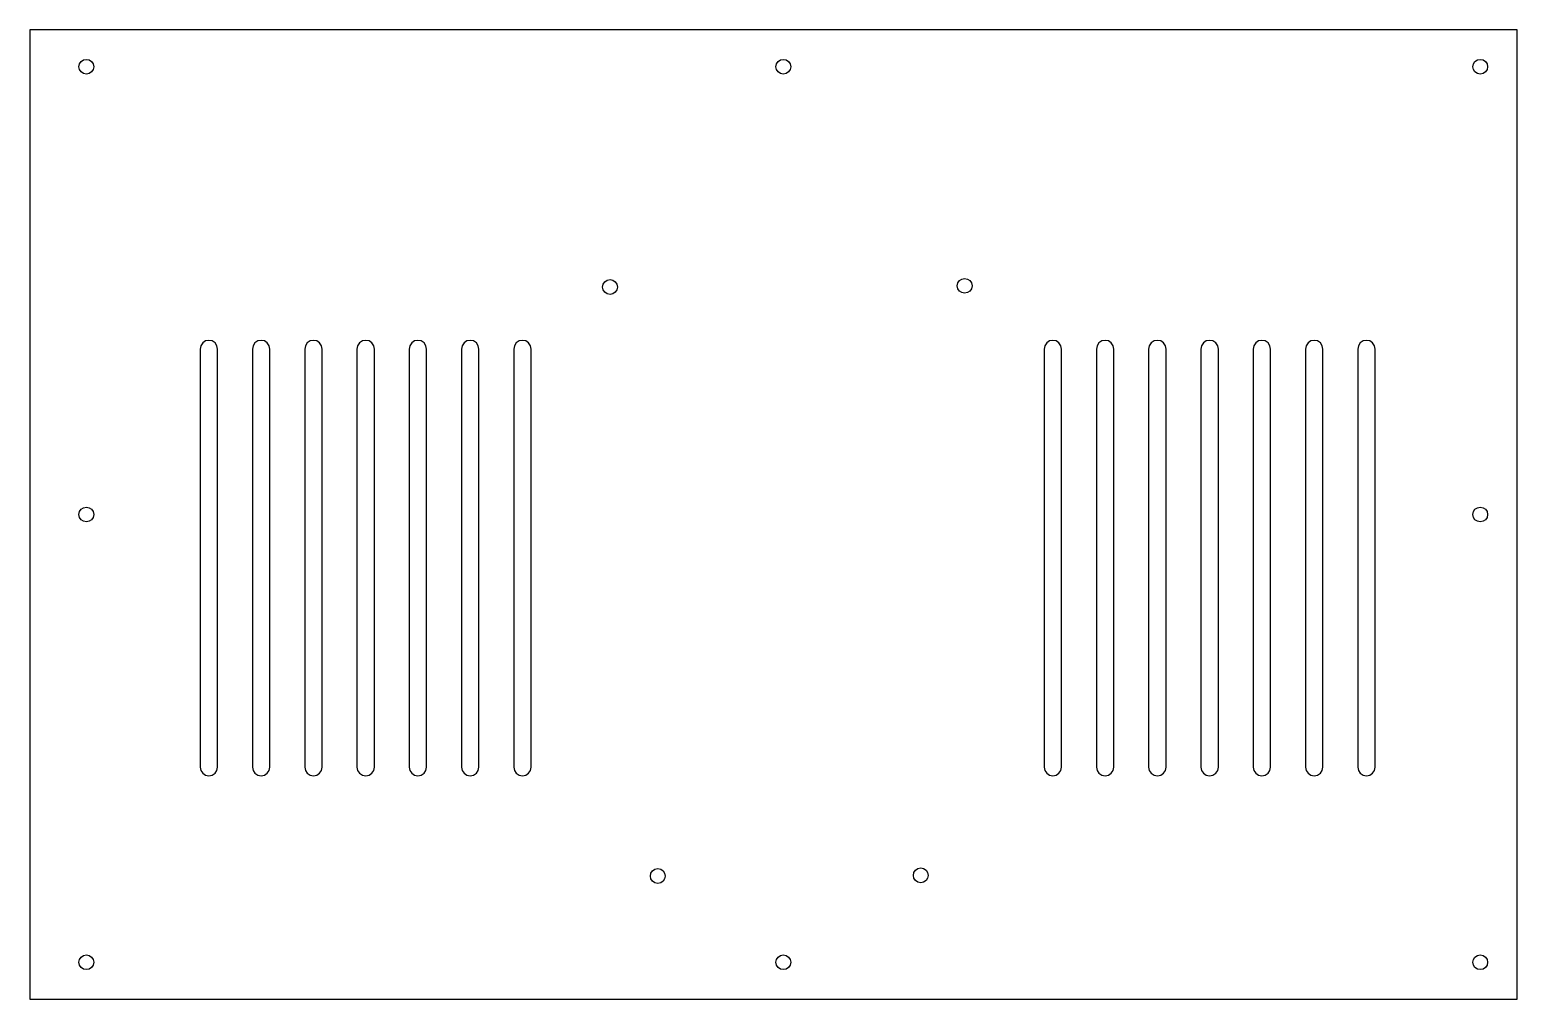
# Model space of a CAD drawing. Header units: millimetres. Extents: x 0 to 342, y 0 to 223.
import ezdxf

# ---------------------------------------------------------------- set-up
doc = ezdxf.new("R2010")
doc.units = ezdxf.units.MM
doc.layers.add('CUT', color=1, linetype='Continuous')

msp = doc.modelspace()

# ---------------------------------------------------------------- linework, layer by layer
at = {"layer": 'CUT'}
for points in [[(0, 0), (341.5, 0), (341.5, 222.666), (0, 222.666)], [(43.12, 149.333), (42.968, 150.098), (42.534, 150.747), (41.885, 151.181), (41.12, 151.333), (40.355, 151.181), (39.706, 150.747), (39.272, 150.098), (39.12, 149.333), (39.12, 53.333), (39.272, 52.568), (39.706, 51.919), (40.355, 51.485), (41.12, 51.333), (41.885, 51.485), (42.534, 51.919), (42.968, 52.568), (43.12, 53.333)], [(55.12, 149.333), (54.968, 150.098), (54.534, 150.747), (53.885, 151.181), (53.12, 151.333), (52.355, 151.181), (51.706, 150.747), (51.272, 150.098), (51.12, 149.333), (51.12, 53.333), (51.272, 52.568), (51.706, 51.919), (52.355, 51.485), (53.12, 51.333), (53.885, 51.485), (54.534, 51.919), (54.968, 52.568), (55.12, 53.333)], [(67.12, 149.333), (66.968, 150.098), (66.534, 150.747), (65.885, 151.181), (65.12, 151.333), (64.355, 151.181), (63.706, 150.747), (63.272, 150.098), (63.12, 149.333), (63.12, 53.333), (63.272, 52.568), (63.706, 51.919), (64.355, 51.485), (65.12, 51.333), (65.885, 51.485), (66.534, 51.919), (66.968, 52.568), (67.12, 53.333)], [(79.12, 149.333), (78.968, 150.098), (78.534, 150.747), (77.885, 151.181), (77.12, 151.333), (76.355, 151.181), (75.706, 150.747), (75.272, 150.098), (75.12, 149.333), (75.12, 53.333), (75.272, 52.568), (75.706, 51.919), (76.355, 51.485), (77.12, 51.333), (77.885, 51.485), (78.534, 51.919), (78.968, 52.568), (79.12, 53.333)], [(91.12, 149.333), (90.968, 150.098), (90.534, 150.747), (89.885, 151.181), (89.12, 151.333), (88.355, 151.181), (87.706, 150.747), (87.272, 150.098), (87.12, 149.333), (87.12, 53.333), (87.272, 52.568), (87.706, 51.919), (88.355, 51.485), (89.12, 51.333), (89.885, 51.485), (90.534, 51.919), (90.968, 52.568), (91.12, 53.333)], [(103.12, 149.333), (102.968, 150.098), (102.534, 150.747), (101.885, 151.181), (101.12, 151.333), (100.355, 151.181), (99.706, 150.747), (99.272, 150.098), (99.12, 149.333), (99.12, 53.333), (99.272, 52.568), (99.706, 51.919), (100.355, 51.485), (101.12, 51.333), (101.885, 51.485), (102.534, 51.919), (102.968, 52.568), (103.12, 53.333)], [(115.12, 149.333), (114.968, 150.098), (114.534, 150.747), (113.885, 151.181), (113.12, 151.333), (112.355, 151.181), (111.706, 150.747), (111.272, 150.098), (111.12, 149.333), (111.12, 53.333), (111.272, 52.568), (111.706, 51.919), (112.355, 51.485), (113.12, 51.333), (113.885, 51.485), (114.534, 51.919), (114.968, 52.568), (115.12, 53.333)], [(236.88, 149.333), (236.728, 150.098), (236.294, 150.747), (235.645, 151.181), (234.88, 151.333), (234.115, 151.181), (233.466, 150.747), (233.032, 150.098), (232.88, 149.333), (232.88, 53.333), (233.032, 52.568), (233.466, 51.919), (234.115, 51.485), (234.88, 51.333), (235.645, 51.485), (236.294, 51.919), (236.728, 52.568), (236.88, 53.333)], [(248.88, 149.333), (248.728, 150.098), (248.294, 150.747), (247.645, 151.181), (246.88, 151.333), (246.115, 151.181), (245.466, 150.747), (245.032, 150.098), (244.88, 149.333), (244.88, 53.333), (245.032, 52.568), (245.466, 51.919), (246.115, 51.485), (246.88, 51.333), (247.645, 51.485), (248.294, 51.919), (248.728, 52.568), (248.88, 53.333)], [(260.88, 149.333), (260.728, 150.098), (260.294, 150.747), (259.645, 151.181), (258.88, 151.333), (258.115, 151.181), (257.466, 150.747), (257.032, 150.098), (256.88, 149.333), (256.88, 53.333), (257.032, 52.568), (257.466, 51.919), (258.115, 51.485), (258.88, 51.333), (259.645, 51.485), (260.294, 51.919), (260.728, 52.568), (260.88, 53.333)], [(272.88, 149.333), (272.728, 150.098), (272.294, 150.747), (271.645, 151.181), (270.88, 151.333), (270.115, 151.181), (269.466, 150.747), (269.032, 150.098), (268.88, 149.333), (268.88, 53.333), (269.032, 52.568), (269.466, 51.919), (270.115, 51.485), (270.88, 51.333), (271.645, 51.485), (272.294, 51.919), (272.728, 52.568), (272.88, 53.333)], [(284.88, 149.333), (284.728, 150.098), (284.294, 150.747), (283.645, 151.181), (282.88, 151.333), (282.115, 151.181), (281.466, 150.747), (281.032, 150.098), (280.88, 149.333), (280.88, 53.333), (281.032, 52.568), (281.466, 51.919), (282.115, 51.485), (282.88, 51.333), (283.645, 51.485), (284.294, 51.919), (284.728, 52.568), (284.88, 53.333)], [(296.88, 149.333), (296.728, 150.098), (296.294, 150.747), (295.645, 151.181), (294.88, 151.333), (294.115, 151.181), (293.466, 150.747), (293.032, 150.098), (292.88, 149.333), (292.88, 53.333), (293.032, 52.568), (293.466, 51.919), (294.115, 51.485), (294.88, 51.333), (295.645, 51.485), (296.294, 51.919), (296.728, 52.568), (296.88, 53.333)], [(308.88, 149.333), (308.728, 150.098), (308.294, 150.747), (307.645, 151.181), (306.88, 151.333), (306.115, 151.181), (305.466, 150.747), (305.032, 150.098), (304.88, 149.333), (304.88, 53.333), (305.032, 52.568), (305.466, 51.919), (306.115, 51.485), (306.88, 51.333), (307.645, 51.485), (308.294, 51.919), (308.728, 52.568), (308.88, 53.333)]]:
    msp.add_lwpolyline(points, close=True, dxfattribs=at)
for centre in [(13, 214.166), (173, 214.166), (333, 214.166), (133.23, 163.578), (214.63, 163.848), (13, 111.333), (333, 111.333), (144.19, 28.308), (204.56, 28.458), (13, 8.5), (173, 8.5), (333, 8.5)]:
    msp.add_circle(centre, 1.7, dxfattribs=at)

doc.saveas('drawing.dxf')
